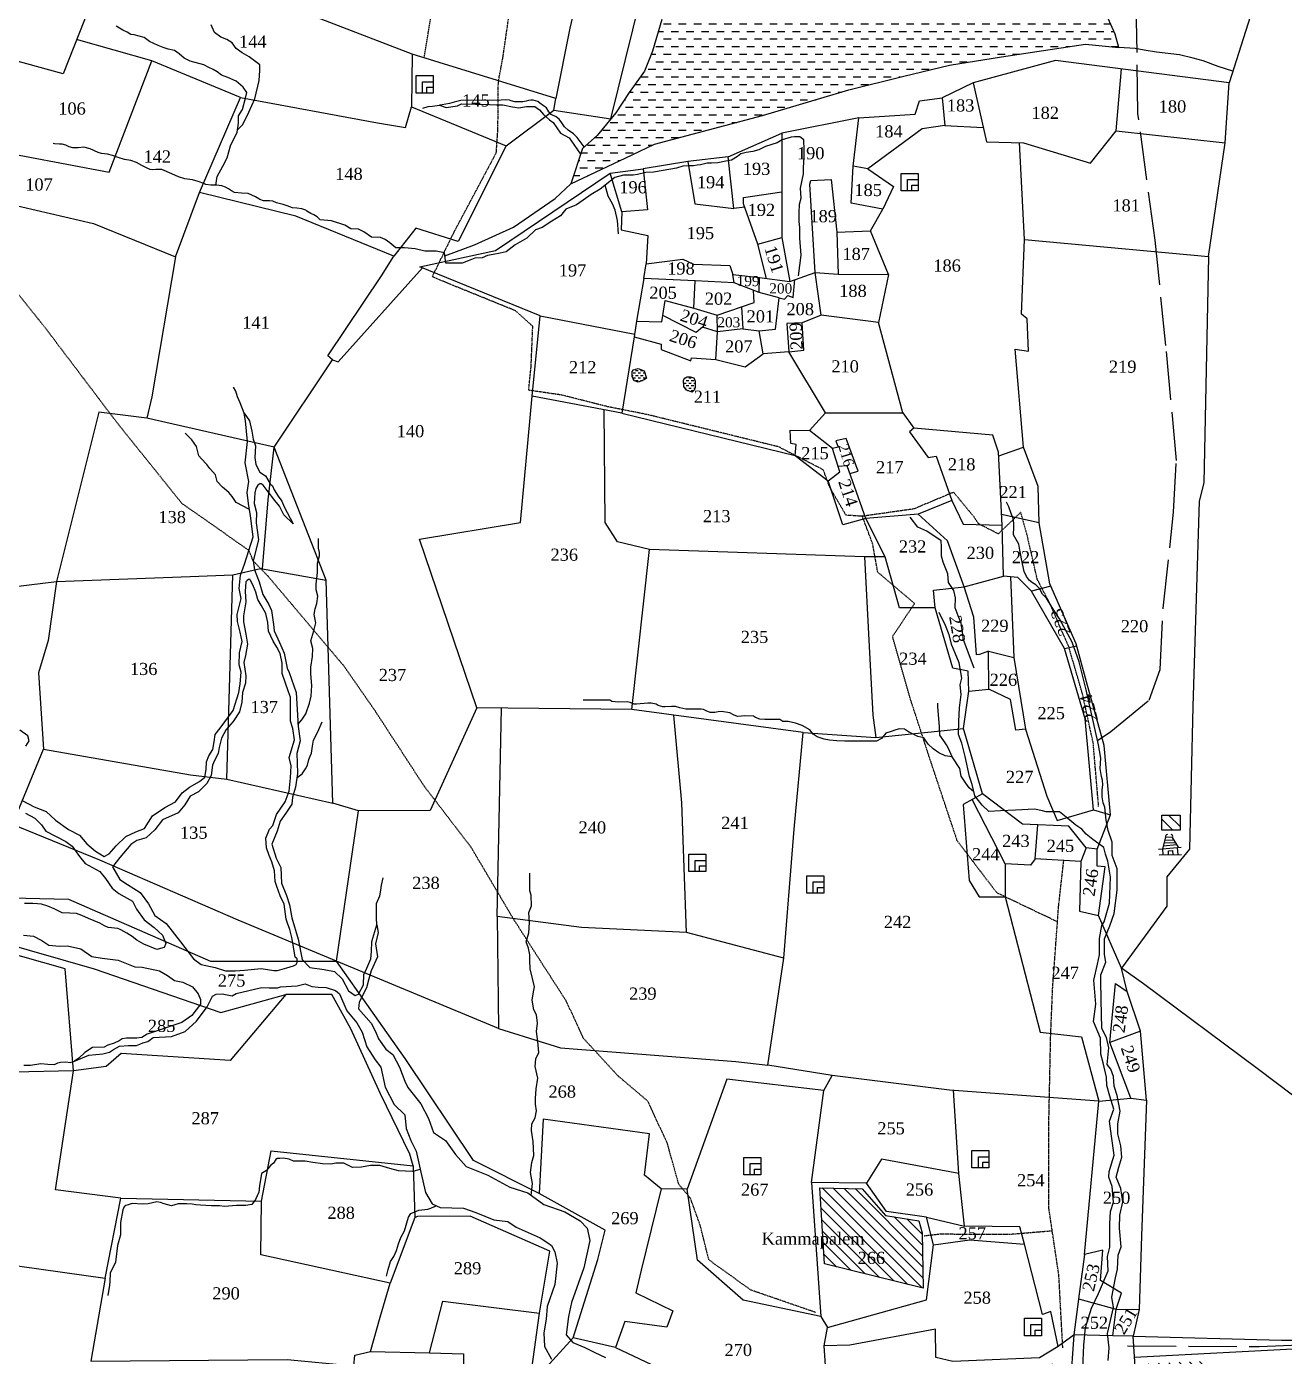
# Model space of a CAD drawing. Header units: millimetres. Extents: x 523 to 2125, y -761 to 972.
# Drawn here: x 832.7 to 1143.4, y -190.5 to 138.1 of the extents above; entities that cross this region are included whole.
import ezdxf

# ---------------------------------------------------------------- set-up
doc = ezdxf.new("R2010")
doc.units = ezdxf.units.MM
doc.header["$MEASUREMENT"] = 0
doc.linetypes.add('ACAD_ISO02W100', pattern=[15, 12, -3])
doc.linetypes.add('ACAD_ISO07W100', pattern=[3, 0, -3])
for name, color, linetype in [('CARTTRACK', 30, 'ACAD_ISO02W100'), ('NALA', 4, 'Continuous'), ('SQUAREWELL', 5, 'Continuous'), ('SURVEY_BND', 7, 'Continuous'), ('VILLAGE_AREA', 1, 'Continuous'), ('WATER_BODY', 4, 'Continuous')]:
    doc.layers.add(name, color=color, linetype=linetype)
doc.layers.add('FOOTPATH', color=150, linetype='ACAD_ISO07W100', lineweight=30)
doc.styles.get("Standard").update_dxf_attribs({"font": 'TIMES.TTF'})

# ---------------------------------------------------------------- blocks, each defined once
blk = doc.blocks.new('1')
at = {"layer": 'VILLAGE_AREA'}
for points in [[(1117.22, -64.7), (1115.74, -62.31), (1114.02, -62.19), (1113.23, -65.06)], [(1112.32, -65.15), (1117.88, -64.64)], [(1113.23, -65.06), (1113.32, -66.58)], [(1113.44, -64.31), (1116.79, -64.01)], [(1113.63, -63.63), (1116.48, -63.5)], [(1113.81, -62.95), (1116.09, -62.87)], [(1114.75, -66.56), (1114.78, -65.55), (1115.71, -65.52), (1115.81, -66.55)], [(1116.93, -64.72), (1117.05, -66.53)], [(1112.46, -66.59), (1117.93, -66.52)]]:
    blk.add_lwpolyline(points, dxfattribs=at)
for centre, start, end in [((1114.54, -62.11), 96.8334, 188.703), ((1115.28, -62.04), 330.0893, 76.8413)]:
    blk.add_arc(centre, 0.533, start, end, dxfattribs=at)

msp = doc.modelspace()

# ---------------------------------------------------------------- hatches: boundary and pattern name
at = {"layer": 'VILLAGE_AREA'}
h = msp.add_hatch(dxfattribs=at)
h.set_pattern_fill('ANSI31', color=256, scale=15, angle=90, style=0)
h.paths.add_polyline_path([(1117.61, -56.76), (1113.11, -56.76), (1113.11, -60.5), (1117.61, -60.5)])
h = msp.add_hatch(dxfattribs=at)
h.set_pattern_fill('ANSI31', color=256, scale=15, angle=90, style=0)
h.paths.add_polyline_path([(1053.91, -159.94), (1053.09, -156.99), (1044.87, -155.69), (1039.12, -149.07), (1028.63, -148.83), (1029.78, -167.58), (1054.14, -173.63)])
h.paths.add_polyline_path([(1083.13, -192.71), (1062.46, -192.84), (1060.53, -201.2), (1055.49, -201.44), (1054.71, -205.17), (1051.52, -205.44), (1050.72, -214.15), (1049.58, -218.56), (1048.7, -226.75), (1053.08, -226.75), (1054.47, -215.83), (1065.71, -215.06), (1067.96, -202.94), (1077.12, -203.17)])
h.paths.add_polyline_path([(1088.2, -192.25), (1085.98, -192.23), (1079.25, -209), (1070.25, -209.54), (1067.18, -218.01), (1056.34, -217.77), (1054.65, -230.28), (1066.34, -233.44), (1071.85, -220.06), (1080.18, -215.42)])
h.paths.add_polyline_path([(1124.87, -191.59), (1108.16, -192.36), (1108.4, -207.61), (1123.03, -211.63)])
h.paths.add_polyline_path([(1013.25, -164.83), (1040.11, -164.83), (1040.11, -158.79), (1013.25, -158.79)], flags=9)
h.paths.add_polyline_path([(1037.21, -168.47), (1045.37, -168.47), (1045.37, -163.9), (1037.21, -163.9)], flags=24)
h.paths.add_polyline_path([(1042.36, -224.08), (1065.33, -224.08), (1065.33, -219.57), (1042.36, -219.57)], flags=9)
h.paths.add_polyline_path([(1060.31, -209.89), (1080.8, -209.89), (1080.8, -205.29), (1060.31, -205.29)], flags=24)
h.paths.add_polyline_path([(1114.27, -205.32), (1143.34, -205.32), (1143.34, -199.28), (1114.27, -199.28)], flags=9)
at = {"layer": 'WATER_BODY'}
h = msp.add_hatch(dxfattribs=at)
h.set_pattern_fill('DASH', color=256, scale=15, style=0)
h.paths.add_polyline_path([(1070.29, 169.39), (1065.33, 172.87), (1057.39, 175.91), (1053.37, 176.38), (1050.12, 177.86), (1045.7, 178.68), (1041.56, 180.1), (1038.96, 180.57), (1035.48, 181.04), (1030.46, 182.1), (1024.91, 183.22), (1021.66, 183.81), (1017.35, 183.64), (1010.75, 180.27), (1005.73, 177.14), (1002.78, 173.6), (1000.95, 169.47), (999.65, 168.7), (997.82, 163.63), (994.63, 154.44), (994.45, 151.61), (991.79, 145.77), (989.61, 139.81), (987.29, 131.98), (985.29, 127.08), (981.51, 121.77), (978.26, 116.76), (973.65, 111.16), (970, 107.94), (967.17, 99.24), (982.25, 106.41), (987.76, 109.04), (1014.5, 116.05), (1035.82, 122.42), (1049.4, 125.84), (1060.65, 128.52), (1073.53, 130.59), (1094.25, 133.71), (1102.48, 132.91), (1101.59, 136.15), (1099.4, 140.93), (1094.74, 147.3), (1092.61, 149.72), (1090.25, 153.43), (1085.05, 156.74), (1081.68, 160.72), (1079.26, 162.49), (1075.31, 165.97)])
h.paths.add_polyline_path([(1020.65, 149.76), (1053.4, 149.76), (1053.4, 154.47), (1020.65, 154.47)], flags=24)
h.paths.add_polyline_path([(1035.85, 164.98), (1054.11, 164.98), (1054.11, 169.58), (1035.85, 169.58)], flags=24)
h = msp.add_hatch(dxfattribs=at)
h.set_pattern_fill('DASH', color=256, scale=5, style=0)
h.paths.add_polyline_path([(985.26, 52.99), (983.76, 53.59), (982.59, 53.26), (982.32, 52.82), (982.32, 52.45), (982.32, 51.62), (982.49, 51.05), (982.86, 50.52), (983.76, 50.22), (985.23, 50.78), (985.83, 51.19)])
h.paths.add_polyline_path([(997.88, 50.42), (997.51, 51.25), (996.64, 51.55), (995.84, 51.52), (995.17, 51.19), (994.97, 50.62), (995.07, 49.15), (995.7, 48.21), (997.11, 47.71), (997.61, 48.21), (997.88, 48.91), (997.88, 49.61)])

# ---------------------------------------------------------------- linework, layer by layer
at = {"layer": 'CARTTRACK'}
for points in [[(1097.19, -38.34), (1100.48, -36.1), (1109.94, -28.36), (1112.67, -20.75), (1113.47, -5.62), (1115.97, 18.11), (1116.73, 30.88), (1114.09, 59.3), (1111.45, 85.3), (1107.2, 116.62), (1106.69, 149.85)], [(1104.66, -187.9), (1137.17, -188.02), (1172.05, -186.6), (1183.89, -185.34), (1190.49, -182.54), (1212.15, -173.02), (1242.85, -150.69), (1259.57, -140.01), (1272.67, -132.12), (1299.34, -123.62), (1332.28, -111.79), (1355.08, -105.51), (1369.28, -100.53), (1375.7, -88.65), (1392.41, -83.13), (1434.79, -69.01), (1454.13, -63.02), (1468.75, -56.15), (1491.11, -47.15), (1519.33, -43.96), (1533.55, -41.68), (1544.7, -39.63), (1557.78, -34.55), (1586.55, -25.54)]]:
    msp.add_lwpolyline(points, dxfattribs=at)
at = {"layer": 'FOOTPATH', "ltscale": 0.002}
for points in [[(930.91, 130.34), (934.52, 152.25), (933.74, 175.78), (932.6, 181.84), (932.22, 186.54)], [(1097.49, -54.61), (1096.16, -38.95), (1093.44, -26.53), (1090.1, -15.13), (1085.55, -4.69), (1082.34, 1.49), (1079.79, 12.62), (1078.26, 18.05), (1072.71, 12.73), (1067.84, 15.22), (1066.71, 16.92), (1061.67, 23.02), (1051.82, 18.88), (1039.12, 17.08), (1035.11, 17.33), (1031.07, 24.24), (1029.49, 28.56), (1018.45, 34.23), (985.94, 42.22), (976.21, 44.15), (964.92, 47.01), (956.71, 48.22), (957.32, 53.99), (957.73, 64.01), (953.47, 67.85), (937.27, 74.43), (932.91, 76.25), (938.28, 87.27), (948.72, 106.87), (949.12, 112.63), (949.23, 124.42), (950.35, 130.39), (955.83, 168.29)], [(1027.62, -179.63), (1011.58, -174.08), (1001.23, -166.64), (999.08, -158.06), (996.67, -151.42), (993.77, -147.89), (990.99, -137.92), (986.19, -127.46), (978.75, -121.15), (970.29, -111.94), (965.97, -102.63), (953.22, -82.83), (942.48, -64.67), (930.87, -49.54), (918.56, -30.65), (910.99, -19.81), (898.11, -4.55), (892.28, 2.34), (888.69, 6.04), (887.61, 8.65), (871.07, 20.25), (855.02, 40.23), (837.09, 63.94), (822.43, 82.19)], [(1087.32, -83.11), (1072.37, -75.97), (1062.57, -63.1), (1056.4, -44.62), (1050.93, -27.86), (1046.58, -12.61), (1052.05, -4.49), (1042.94, 3.26), (1041.68, 10.26), (1039.12, 17.08)], [(1088.64, -188.4), (1087.67, -170.46), (1085.17, -153.67), (1085.17, -134.03), (1085.65, -111.17), (1086.14, -99.45), (1087.6, -79.36), (1088.9, -67.77)], [(1086.04, -159.51), (1075.58, -160.36), (1064.29, -160.36), (1058.45, -160.28), (1054.42, -160.75)]]:
    msp.add_lwpolyline(points, dxfattribs=at)
at = {"layer": 'NALA'}
for points in [[(879.41, 98.9), (879.79, 101.06), (881.16, 103.61), (882.24, 105.61), (883.05, 108.62), (884.68, 111.95), (885.05, 114.21), (885.05, 116.02), (886.06, 117.56), (886.8, 120.41), (887.09, 121.77), (886.17, 123.11), (884.5, 124.59), (882.39, 125.44), (880.84, 126.07), (879.8, 126.84), (878.76, 127.47), (877.76, 127.95), (876.5, 128.58), (873.12, 129.53), (871.64, 130.23), (870.42, 131.34), (869.23, 132.19), (867.64, 132.52), (866.42, 132.89), (865.23, 133.37), (864.12, 133.86), (863.05, 134.37), (861.75, 135.34), (859.29, 136.01), (858.44, 136.13), (857.55, 136.64), (856.51, 137.2), (854.84, 138.2)], [(884.76, 112.44), (886.1, 113.89), (887.58, 116.92), (889.06, 120.18), (890.13, 124.74), (890.32, 127.22), (890.28, 128.62), (887.72, 130.57), (885.98, 131.6), (884.46, 132.64), (883.46, 134.08), (882.2, 134.86), (880.69, 135.45), (879.13, 136.56), (878.28, 138.52)], [(1130.65, 127.07), (1127, 128.23), (1123.28, 129.56), (1120.82, 130.29), (1117.48, 131.09), (1111.8, 131.7), (1108.71, 132.24), (1106.51, 132.63), (1102.48, 132.91)], [(930.61, 117.88), (931.88, 118.35), (932.97, 118.41), (934.69, 118.67)], [(970.42, 108.31), (968.66, 110.63), (967.75, 111.57), (966.5, 112.44), (965.54, 113.26), (964.94, 114.25), (964.22, 115.16), (963.47, 115.75), (962.28, 116.3), (961.71, 117.02), (961.09, 117.96), (960.37, 118.49), (959.49, 119.17), (958.96, 119.55), (957.81, 119.86), (957.24, 119.86), (956.68, 119.83), (956.06, 119.61), (955.31, 119.45), (954.46, 119.45), (953.31, 119.45), (952.43, 119.7), (952.02, 119.92), (950.93, 119.95), (949.96, 119.89), (949.21, 119.83), (941.38, 119.86), (940, 119.8), (938.32, 119.42), (937.13, 119.05), (935.38, 118.71), (934.69, 118.67), (936.38, 118.05), (939.16, 118.52), (940.16, 118.99), (943.57, 118.92), (947.04, 118.83), (948.79, 118.71), (950.32, 118.71), (952.76, 118.27), (953.32, 118.18), (954.22, 118.02), (956.18, 118.3), (958.24, 118.3), (959.37, 117.48), (960.34, 116.36), (961.87, 114.99), (962.77, 114.33), (964.56, 111.74), (966.68, 110.55), (967.84, 108.94), (968.75, 107.6), (969.54, 106.52)], [(936.24, 79.6), (935.95, 82.2), (933.9, 82.54), (931.07, 82.54), (928.68, 83.19), (926.05, 83.39), (923.88, 83.39), (922.39, 84.67), (921.31, 85.49), (920.09, 85.96), (917.86, 86.03), (915.97, 87.31), (914.68, 87.99), (912.79, 88.12), (911.3, 89), (908.03, 90.04), (905.19, 90.3), (904.44, 91.05), (903.67, 91.56), (902.94, 91.89), (901.95, 92.45), (901.67, 92.69), (900.69, 93.04), (899.45, 93.16), (898.39, 93.25), (897.05, 93.76), (896.09, 94.12), (894.47, 94.55), (893.49, 94.95), (892.7, 95.01), (891.9, 95.01), (891.22, 95.05), (890.3, 95.33), (890.05, 95.51), (889.64, 95.79), (889.26, 96.03), (887.42, 96.86), (885.79, 96.91), (884.03, 97.04), (883.31, 97.44), (882.62, 97.96), (881.81, 98.36), (880.9, 98.69), (880.31, 98.8), (879.72, 98.88), (879.11, 98.92), (878.24, 98.92), (876.98, 99.08), (876.52, 99.31), (875.12, 99.81), (873.66, 100.22), (871.82, 100.47), (870.19, 100.91), (868.56, 101.7), (866.1, 102.77), (864.65, 102.72), (863.92, 102.67), (863.25, 102.74), (862.66, 102.99), (861.96, 103.35), (861.21, 103.71), (859.87, 104.47), (858.46, 104.94), (856.91, 105.21), (855.31, 105.73), (853.92, 106.25), (852.66, 106.55), (851.93, 106.58), (851.21, 106.73), (850.38, 106.98), (848.45, 107.88), (846.84, 108.23), (845.47, 108.1), (844.12, 108.11), (843.2, 108.33), (842.41, 108.75), (841.47, 108.98), (840.87, 108.98), (839.64, 109.07), (839.31, 109.18)], [(1023.33, 76.52), (1024, 81.61), (1023.67, 85.8), (1023.67, 88.41), (1023.5, 89.91), (1023.5, 92.08), (1023.57, 94.15), (1024, 95.69), (1023.84, 98.17), (1024.61, 101.64), (1024.61, 103.28), (1024.78, 105.76), (1024.78, 106.63), (1024.78, 108), (1024.71, 109.64), (1024.68, 110.04), (1023.71, 110.78), (1022.36, 110.78), (1021.56, 110.71), (1019.35, 110.08), (1018.11, 109.34), (1015.19, 108.44), (1013.58, 107.63), (1012.11, 107.2), (1010.43, 106.96), (1009.16, 106.66), (1008.26, 105.93), (1006.85, 105.09), (1005.41, 104.82), (1003.47, 104.38), (1001.87, 104.31), (1000.83, 104.31), (999.18, 103.94), (998.35, 103.81), (997.44, 103.64), (996.3, 103.64), (994.79, 103.61), (993.19, 103.07), (991.81, 102.8), (987.52, 102.07), (985.64, 102), (983.63, 101.5), (982.56, 101.37), (980.15, 101.33), (978.04, 100.8), (974.4, 97.88), (972.19, 96.58), (970.21, 95.2), (968.57, 94), (965.91, 92.91), (964.6, 91.27), (962.46, 89.96), (960.08, 88.42), (958.37, 87.82), (956.26, 85.81), (953.38, 84.1), (951.19, 82.45), (949.68, 82.04), (947.97, 81.71), (946.57, 81.48), (945.23, 80.91), (943.38, 80.81), (941.81, 80.2), (940.27, 79.63), (938.25, 79.6), (936.24, 79.6)], [(978.92, 86.86), (978.63, 90.18), (978.12, 92.72), (977.41, 94.23), (976.32, 96.16), (975.62, 98.86)], [(886.41, 42.57), (885.46, 45.12), (884.82, 46.61), (884.39, 48), (883.79, 48.96)], [(831.65, -53.16), (834.6, -54.7), (837.58, -55.88), (839.89, -58.03), (843.02, -60.34), (845.8, -61.73), (847.56, -63.86), (849.72, -65.66), (851.88, -66.94), (853.11, -66.28), (854.86, -64.38), (857.22, -62.02), (859.69, -60.89), (861.85, -60.07), (863.77, -56.94), (866.87, -54.85), (869.47, -53.48), (871.17, -51.25), (872.94, -49.84), (875.4, -48.45), (876.77, -47.4), (877.09, -45.49), (877.17, -43.58), (877.71, -42.14), (878.68, -40.55), (879.04, -38.61), (879.26, -36.84), (880.56, -35.25), (883.77, -30.9), (885.11, -26.5), (885.47, -24.34), (885.69, -21.42), (885.18, -19.66), (885.33, -16.67), (885.98, -13.86), (885.47, -11.52), (884.82, -8.92), (884.75, -7.19), (885.73, -3.24), (885.22, -0.79), (885.55, 2.49), (886.56, 5.27), (888.65, 12.03), (888, 17.19), (887.49, 20.24), (887.2, 22.98), (887.6, 25.65), (886.66, 30.3), (887.31, 35.51), (886.77, 40.63), (886.41, 42.57), (887.75, 40.63), (888.32, 38.07), (888.68, 36.16), (889.26, 34.46), (889.08, 31.62), (889.3, 29.85), (890.35, 27.99), (891.68, 27.05), (892.91, 25.11), (893.42, 24.6), (893.89, 23.59), (894.86, 22.08), (895.76, 20.85), (896.34, 19.38), (898.58, 15.17), (896.24, 17.41), (895.15, 19.57), (894, 20.94), (892.15, 23.47), (891.14, 24.73), (890.64, 25.09), (890.28, 25.13), (889.81, 24.77), (889.3, 23.98), (889.09, 22.86), (888.94, 20.26), (889.48, 18.03), (889.41, 15.47), (889.99, 11.27), (888.69, 6.04), (889.01, 3.88), (890.13, 0.92), (891.03, -2.24), (892.51, -4.73), (893.24, -6.21), (893.67, -9.67), (893.85, -11.22), (895.15, -14.1), (896.34, -16.78), (897.1, -20.46), (897.53, -21.51), (899.27, -26.5), (899.77, -34.88), (900.24, -38.38), (899.48, -41.55), (899.52, -43.84), (899.66, -46.51), (899.16, -49.82), (898.4, -52.35), (898.22, -54.03), (896.77, -56.26), (895.37, -58.28), (894.57, -60.73), (893.27, -63.94), (894.36, -67.42), (895.47, -69.7), (895.69, -73.59), (896.88, -76.62), (897.68, -78.89), (898.25, -82.09), (899.81, -87.39), (900.78, -92.43), (902.63, -94.43), (906.23, -94.86), (908.8, -95.4), (910.67, -97.17), (912.22, -100.16), (913.85, -101.35), (914.68, -100.95), (915.94, -98.65), (916.01, -96.09), (916.74, -94.57), (917.71, -92.27), (917.89, -90.43), (918, -87.94), (919.19, -83.86), (919.52, -85.77), (918.9, -88.55), (919.37, -91.79), (917.82, -95.25), (917.21, -97.19), (916.67, -99.42), (914.83, -102.95), (914.68, -104.61), (917.82, -108.18), (918.91, -110.19), (919.63, -112.06), (921.47, -114.55), (923.17, -115.92), (924.83, -119.06), (926.13, -122.48), (926.86, -124.08), (930.07, -128.05), (931.95, -131.69), (933.25, -135.14), (936.17, -137.15), (938.62, -140.58), (941.29, -143.57), (946.61, -145.68), (952.1, -148.63), (956.53, -150.11), (960.45, -152.98), (965.68, -154.78), (969.43, -157.02), (971.13, -158.82), (971.85, -161.82), (970.37, -168.6), (967.27, -177.17), (966.58, -180.63), (966, -185.12), (967.59, -187.03), (970.62, -188.29), (973.07, -189.52), (975.71, -190.78)], [(887.75, 18.71), (884.5, 20.46), (883.49, 21.93), (882.64, 22.93), (881.12, 24.24), (879.81, 25.66), (879.36, 27.32), (877.99, 28.88), (877.19, 29.84), (875.92, 31.3), (875.22, 32.01), (874.66, 34.28), (873.5, 35.94), (871.84, 37.6)], [(1099.87, -191.49), (1100.1, -188.33), (1099.71, -184.79), (1101.13, -178.38), (1100.73, -175.82), (1101.64, -171.03), (1102.19, -168.94), (1102.31, -165.48), (1103.06, -163.43), (1102.63, -158.76), (1102.74, -155.62), (1103.45, -152.27), (1102.94, -148.97), (1101.84, -146.17), (1102.47, -143.75), (1103.26, -141.27), (1102.94, -138.43), (1102.2, -135.52), (1102.2, -133.01), (1102.83, -129.87), (1102.08, -126.05), (1101.29, -123.73), (1101.17, -121.29), (1100.5, -119.52), (1099.64, -118.38), (1100.03, -114.26), (1099.47, -111.7), (1098.25, -109.46), (1098.14, -102.42), (1098.02, -97.68), (1098.02, -96.22), (1099.24, -93.1), (1098.96, -91.21), (1098.92, -88.85), (1098.92, -87.35), (1100.22, -84.13), (1101.29, -81.04), (1102.11, -75.29), (1102.11, -70.06), (1100.85, -66.69), (1100.85, -63.46), (1099.83, -60.55), (1099.32, -57.99), (1099, -54.78), (1098.65, -53.68), (1098.33, -52.23), (1098.37, -50.49), (1098.57, -49.27), (1098.45, -48.13), (1098.22, -47.19), (1097.9, -45.26), (1098.02, -42.68), (1097.74, -40.79), (1097.43, -39.42), (1094.38, -25.81), (1092.7, -18.89), (1090.97, -14.04), (1087.79, -8.25), (1086.81, -6.78), (1085.76, -5.05), (1084.65, -3.15), (1083.61, -2.17), (1082.87, -0.75), (1082.01, 0.17), (1081.14, 0.66), (1080.4, 1.22), (1079.67, 2.2), (1079.11, 3.43), (1078.68, 5.33), (1078, 8.72), (1077.76, 10.19), (1076.47, 12.46), (1076.51, 14.36), (1076.51, 15.4), (1076.42, 16.56), (1075.91, 17.77), (1075.34, 19.37), (1074.74, 20.54)], [(1066.74, -20.45), (1064.15, -13.42), (1063.83, -11.55), (1063.57, -9.29), (1062.8, -7.48), (1062.02, -5.55), (1062.15, -3.1), (1061.7, -1.23), (1060.41, 0.71), (1060.28, 2.83), (1059.12, 5.72), (1058.72, 7.26), (1058.72, 9.53), (1058.58, 10.98), (1055.04, 13.43), (1052.82, 14.42), (1050.91, 16.82)], [(899.74, -34.38), (900.7, -33.24), (901.67, -31.71), (902.57, -29.09), (903.03, -27.38), (903.15, -24.76), (903.1, -23.84), (902.9, -21.78), (902.9, -20.17), (903.33, -17.57), (903.44, -15.62), (902.95, -13.73), (903.67, -11.26), (904.12, -9.24), (903.74, -7.22), (903.97, -5.82), (904.41, -4.49), (904.63, -2.66), (904.2, -1.09), (904.25, 0.34), (904.56, 3.17), (904.56, 4.17), (904.56, 5.49), (905.02, 7.27), (905.04, 8.16), (904.79, 9.2), (904.79, 10.2), (904.81, 11.55)], [(1093.56, -193.31), (1093.85, -187.69), (1094.24, -183.32), (1095.72, -178.58), (1097.49, -174.94), (1099.88, -169.36), (1099.7, -165.83), (1100.24, -163.49), (1100.28, -157.7), (1100.46, -154.67), (1101.18, -152.4), (1100.82, -148.51), (1099.99, -146.24), (1100.1, -144.8), (1101.32, -140.8), (1100.71, -136.08), (1100.17, -132.4), (1101.28, -129.43), (1100.24, -126.18), (1099.55, -123.59), (1099.41, -121.5), (1098.65, -117.94), (1098, -115.81), (1097.93, -111.84), (1096.2, -107.74), (1096.81, -103.5), (1096.3, -97.51), (1097.24, -93.57), (1097.71, -91.26), (1097.71, -87.22), (1098.25, -84.01), (1098.83, -83.15), (1100.17, -78.47), (1100.42, -72.05), (1099.74, -68.14), (1099.16, -66.44), (1098.8, -64.75), (1097.54, -63.81), (1096.1, -62.8), (1094.4, -61.43), (1093.35, -60.21), (1091.84, -59.2), (1089.88, -57.63), (1087.85, -55.97), (1086.09, -55.97), (1084.5, -55.97), (1083.63, -55.72), (1081.67, -55.3), (1076.99, -55.51), (1073.29, -55.73), (1070.34, -55.83), (1068.73, -54.33), (1066.89, -51.96), (1066.28, -49.23), (1065.56, -47.25), (1064.55, -42.28), (1063.72, -38.94), (1062.9, -36.85), (1062.97, -33.59), (1063.11, -30.23), (1063.58, -26.96), (1063.32, -24.58), (1063.7, -22.96), (1063.06, -19.16), (1062.02, -16.71), (1061.25, -14.77), (1060.54, -12.19), (1059.64, -9.94), (1058.09, -6.71)], [(1066.69, -51.03), (1065.54, -49.99), (1064.73, -48.83), (1063.57, -47.14), (1063.23, -45.21), (1061.29, -42.35), (1059.59, -42.08), (1058.05, -41.35), (1056.62, -40.34), (1055.38, -39.22), (1054.34, -37.68), (1052.83, -37.37), (1050.53, -36.2), (1049.57, -35.54), (1048.33, -35.43), (1047.4, -35.7), (1046.21, -36.12), (1044.97, -36.54), (1043.89, -37.86), (1043.89, -37.86), (1042.61, -38.47), (1041.41, -38.47), (1039.17, -38.47), (1037.32, -38.47), (1034.77, -38.47), (1032.87, -38.4), (1031.06, -38.24), (1029.7, -38.01), (1028, -37.43), (1026.96, -36.78), (1026.19, -35.7), (1024.23, -34.65), (1022.65, -34.03), (1020.79, -33.61), (1019.52, -33.61), (1018.74, -33.14), (1017.12, -33.11), (1016.19, -33.11), (1015.03, -33.11), (1013.84, -33.03), (1012.75, -32.64), (1012.21, -32.3), (1009.93, -32.26), (1009.31, -32.3), (1008.31, -32.37), (1007.34, -31.95), (1006.38, -31.45), (1004.33, -31.14), (1003.56, -31.25), (1002.67, -31.41), (1001.57, -31.44), (1000.52, -30.98), (999.9, -30.67), (999.32, -30.55), (998.47, -30.55), (997.58, -30.55), (996.5, -30.55), (995.54, -30.55), (994.03, -30.28), (994.03, -30.28), (992.95, -29.89), (992.02, -29.93), (990.47, -29.97), (989.86, -29.97), (988.74, -29.66), (988.19, -29.32), (986.96, -29.12), (986.11, -29.12), (983.33, -29.35), (982.78, -29.35), (981.82, -28.89), (981.01, -28.74), (978.92, -28.81), (977.22, -28.66), (976.8, -28.39), (974.82, -28.39), (972.7, -28.35), (970.15, -28.35)], [(1061.29, -42.35), (1060.48, -40.49), (1059.94, -39.37), (1059.25, -38.41), (1058.28, -36.98), (1058.2, -34.82), (1057.81, -30.04), (1057.81, -29.11)], [(832.55, -39.72), (833.36, -38.44), (833.05, -37.17), (831.05, -35.73)], [(899.52, -47.43), (900.78, -46.52), (901.57, -45.3), (902.1, -44.41), (902.44, -43.01), (902.72, -42.16), (903.1, -41.42), (903.3, -39.69), (903.59, -38.22), (904.68, -36.16), (905.68, -33.71)], [(832.48, -56.28), (834.76, -57.5), (836.42, -59.19), (837.5, -60.74), (842.42, -63.28), (843.95, -64.44), (845.78, -66.96), (847.19, -68.68), (850.76, -70.66), (852.17, -72.38), (853.81, -74.76), (855.47, -76.09), (858.83, -78), (859.89, -79.97), (861.72, -82.6), (864.21, -84.48)], [(919.19, -83.86), (919.16, -82.11), (919.16, -80.66), (919.16, -78.62), (919.97, -76.68), (920.24, -75.28), (920.35, -74.09), (920.78, -72.26)], [(957.36, -150.71), (957.68, -147.73), (957.21, -145.08), (957.47, -142.6), (958.02, -140.84), (957.81, -137.41), (957.43, -134.65), (957.51, -133.02), (958.33, -131.56), (958.63, -129.81), (958.37, -128.18), (958.37, -126.77), (958.54, -124.41), (958.97, -121.73), (958.33, -118.86), (958.46, -116.97), (959.19, -115.39), (959.02, -112.69), (958.63, -110.25), (958.93, -108.18), (958.67, -106.08), (958.03, -104.84), (957.56, -102.44), (957.9, -100.38), (958.16, -99.18), (957.08, -94.75), (957.04, -92.65), (957, -91.28), (956.66, -89.65), (956.1, -88.07), (956.74, -85.84), (956.91, -83.29), (956.79, -80.81), (957.39, -79.14), (957.3, -76.55), (957, -75.48), (957, -73.72), (957, -71.11)], [(864.21, -84.48), (866.26, -86.42), (867.11, -88.47), (866.71, -89.47), (864.86, -89.92), (861.65, -88.67), (859.9, -87.67), (858.75, -86.77), (857.5, -85.93), (855.95, -85.08), (855.25, -84.78), (852.89, -84.53), (851.94, -84.08), (850.79, -83.48), (848.04, -82.28), (846.34, -81.53), (845.04, -81.03), (843.43, -80.98), (841.53, -80.93), (839.48, -79.88), (837.98, -79.28), (836.38, -78.73), (835.43, -78.68), (834.23, -78.63), (832.17, -78.63)], [(831.97, -86.45), (834.41, -86.66), (836.49, -87.74), (838.21, -88.9), (840.81, -89.11), (842.78, -89.05), (846.09, -89.79), (848.83, -91.68), (851.37, -92.13), (855.33, -92.6), (859.45, -94.21), (861.26, -94.32), (865.57, -95.23), (867.52, -96.34), (869.24, -97.63), (871.32, -98.04), (873.66, -99.2), (875.06, -100.87), (875.63, -102.31), (875.68, -103.46), (873.51, -106.29), (871.02, -107.95), (862.5, -110.84), (861.17, -111.69), (859.92, -111.82), (858.6, -111.82), (857.35, -111.82), (856.29, -112.04), (855.54, -112.51), (854.35, -113.1), (852.78, -113.6), (851.85, -114.11), (848.96, -114.13), (847.07, -115.41), (845.64, -116.76), (844.57, -117.58), (848.05, -116.02), (849.81, -115.88), (851.56, -115.75), (853.2, -115.33), (854.21, -114.64), (855.62, -113.84), (857.85, -113.65), (859.82, -113.63), (860.72, -113.34), (861.41, -113.02), (862.66, -112.65), (864.01, -111.72), (868.52, -111.44), (871.85, -110.22), (874.68, -107.65), (877.3, -104.08), (878.62, -101.5), (879.5, -101), (881.03, -100.94), (883.48, -101.36), (884.51, -100.83), (888.98, -99.74), (890.79, -99.38), (892.61, -99.44), (894.68, -99.4), (895.44, -99.17), (899.55, -98.94), (901.54, -98.44), (903.19, -99.13), (904.7, -99.26), (906.73, -99.38), (909, -100.09), (910, -100.93), (911.84, -105.11), (914.31, -108.04), (915.57, -110.41), (916.74, -114.02), (918.8, -117.18), (920.2, -119.04), (921.3, -123.96), (923.52, -128.22), (926.1, -130.8), (926.44, -134.2), (927.61, -137.17), (928.91, -139.75), (930.06, -145), (931.24, -150), (932.9, -152.77), (934.83, -153.69), (940.65, -153.82), (943.67, -154.89), (948.12, -156.72), (951.56, -157.16), (953.66, -158.58), (959.55, -161.22), (961.44, -162.4), (962.38, -163.12), (963.2, -164.67), (963.79, -167.41), (963.22, -172.69), (961.27, -178.13), (961.02, -181.25), (960.48, -184.68), (960.6, -188.01), (962.36, -191.14)], [(832.04, -118.54), (833.7, -118.5), (836.22, -118.08), (837.98, -118.28), (839.62, -118.39), (840.44, -117.94), (841.11, -117.75), (842.43, -117.73), (843.45, -117.85), (844.57, -117.58)], [(929.92, -144.34), (927.99, -144.77), (924.6, -144.64), (922.43, -144.03), (919.93, -143.29), (917.69, -143.29), (915.46, -143.76), (913.17, -143.81), (911.74, -143.08), (911.07, -142.74), (909.93, -142.71), (909.1, -142.78), (907.83, -142.98), (905.82, -142.91), (903.38, -142.54), (901.54, -142.24), (900.64, -142.24), (900.1, -142.24), (899.4, -142.24), (898.63, -142.21), (897.6, -141.78), (896.09, -141.54), (895.26, -141.58), (894.59, -141.58), (894.29, -141.81), (893.72, -142.71), (892.92, -143.31), (891.98, -144.55), (890.75, -145.31), (890.26, -148.36), (890.09, -149.87), (889.26, -151.7), (888.36, -152.94), (886.88, -153.24), (884.55, -153.24), (881.6, -153.45), (880.38, -153.31), (879.4, -153.31), (878.27, -153.31), (875.66, -153.15), (874.51, -153.01), (873.6, -152.89), (872.28, -152.75), (871.34, -152.75), (870.12, -152.82), (868.48, -153.31), (866.69, -152.82), (865.75, -152.47), (864.86, -152.33), (862.73, -152.79), (861.36, -152.84), (858.77, -152.73), (857.81, -153.06), (857.24, -153.22), (856.84, -153.55), (856.52, -154.23), (855.93, -157.37), (855.91, -160.43), (855.13, -163.08), (854.66, -167.23), (853.32, -169.95), (853.25, -171.99), (853.18, -172.92), (852.78, -175.46)], [(921.58, -170.69), (922.04, -168.99), (922.63, -167.04), (923.42, -165.78), (924.08, -164.32), (924.58, -162.69), (925.13, -161.1), (926.06, -159.45), (927.02, -156.12), (927.63, -155.19), (929.55, -154.37), (931.85, -154.1), (932.55, -153.83), (933.5, -153.48), (933.86, -153.23)]]:
    msp.add_lwpolyline(points, dxfattribs=at)
msp.add_lwpolyline([(894.69, -95.16), (897.02, -94.45), (898.63, -93.99), (899.31, -93.69), (899.53, -93.2), (899.53, -92.26), (899.01, -91.85), (898.71, -89.75), (898.24, -86.97), (897.74, -84.98), (897.12, -83.41), (896.84, -82.46), (896.29, -78.76), (895.34, -76.66), (894.51, -74.38), (894.07, -73.12), (893.91, -70.51), (893.3, -68.26), (892.6, -66.7), (891.97, -64.86), (891.84, -62.42), (892.73, -60.19), (893.52, -59.3), (894.42, -56.57), (896.55, -53.46), (897.54, -50.83), (897.89, -47.55), (898.02, -44.56), (897.57, -42.53), (898.88, -38.19), (898.46, -35.39), (897.92, -33.55), (897.92, -29.8), (897.86, -27.63), (897.41, -26.27), (895.81, -21.79), (895.81, -20.81), (895.81, -19.22), (895.3, -16.8), (894.54, -15.28), (893.65, -13.79), (892.5, -11.32), (892.28, -9.19), (891.83, -6.93), (890.66, -4.86), (889.86, -3.46), (889.29, -1.64), (888.56, 0.1), (888.02, 1.22), (887.82, 1.5), (887.54, 1.47), (887.19, 1.22), (886.9, 0.87), (886.68, -1.52), (886.84, -4.06), (886.3, -7.49), (886.3, -8.98), (886.87, -12.02), (887.25, -14.5), (886.74, -17.36), (886.39, -19.02), (886.9, -22.31), (886.77, -24.18), (886.07, -26.47), (885.88, -28.85), (885.27, -31.22), (883.75, -33.61), (881.97, -35.61), (880.82, -37.71), (880.25, -40.03), (880.05, -41.54), (879.13, -43.26), (878.62, -44.4), (878.27, -46.97), (877.22, -48.98), (875.15, -50.98), (873.14, -52.11), (871.78, -54.24), (870.15, -56.18), (866.24, -57.9), (864.39, -60.38), (862.23, -62.35), (859.96, -63.04), (858.43, -64.02), (855.7, -67.26), (853.95, -69.49), (855.76, -72.66), (857.61, -73.89), (860.73, -75.86), (862.79, -78.69), (864.36, -81.56), (867.19, -83.56), (870.69, -88.04), (873.97, -92.29), (875.82, -93.62), (879.29, -94.42), (881.83, -95.21), (884.22, -95.21), (886.57, -95.09), (890.65, -94.61), (893.76, -95.15)], close=True, dxfattribs=at)
at = {"layer": 'SQUAREWELL'}
for points in [[(928.92, 125.97), (933.13, 125.97), (933.13, 121.64), (928.92, 121.64)], [(930.51, 124.43), (933.13, 124.43), (933.13, 121.64), (930.51, 121.64)], [(931.59, 123.06), (933.13, 123.06), (933.13, 121.64), (931.59, 121.64)], [(1048.73, 101.78), (1052.93, 101.78), (1052.93, 97.46), (1048.73, 97.46)], [(1050.31, 100.24), (1052.93, 100.24), (1052.93, 97.46), (1050.31, 97.46)], [(1051.39, 98.87), (1052.93, 98.87), (1052.93, 97.46), (1051.39, 97.46)], [(996.26, -66.39), (1000.47, -66.39), (1000.47, -70.71), (996.26, -70.71)], [(997.84, -67.93), (1000.47, -67.93), (1000.47, -70.71), (997.84, -70.71)], [(998.93, -69.3), (1000.47, -69.3), (1000.47, -70.71), (998.93, -70.71)], [(1025.4, -71.72), (1029.6, -71.72), (1029.6, -76.04), (1025.4, -76.04)], [(1026.98, -73.26), (1029.6, -73.26), (1029.6, -76.04), (1026.98, -76.04)], [(1028.06, -74.63), (1029.6, -74.63), (1029.6, -76.04), (1028.06, -76.04)], [(1066.2, -139.61), (1070.41, -139.61), (1070.41, -143.93), (1066.2, -143.93)], [(1067.79, -141.15), (1070.41, -141.15), (1070.41, -143.93), (1067.79, -143.93)], [(1009.86, -141.31), (1014.06, -141.31), (1014.06, -145.64), (1009.86, -145.64)], [(1011.44, -142.85), (1014.06, -142.85), (1014.06, -145.64), (1011.44, -145.64)], [(1012.52, -144.22), (1014.06, -144.22), (1014.06, -145.64), (1012.52, -145.64)], [(1068.87, -142.52), (1070.41, -142.52), (1070.41, -143.93), (1068.87, -143.93)], [(1079.18, -181.06), (1083.39, -181.06), (1083.39, -185.38), (1079.18, -185.38)], [(1080.76, -182.6), (1083.39, -182.6), (1083.39, -185.38), (1080.76, -185.38)], [(1081.85, -183.97), (1083.39, -183.97), (1083.39, -185.38), (1081.85, -185.38)]]:
    msp.add_lwpolyline(points, close=True, dxfattribs=at)
at = {"layer": 'SURVEY_BND'}
for points in [[(893.82, 189.85), (919.77, 182), (930.95, 178.14), (967.78, 171.02), (974.04, 168.26), (966.9, 137.7), (963.39, 120.26)], [(962.97, 117.39), (977.05, 115.29), (984.29, 144.62), (989.47, 163.6), (974.04, 168.26)], [(927.97, 131.23), (904.38, 140.3), (891.78, 144.52), (880.03, 153.64), (854.62, 165.93), (851.09, 157.75)], [(808.3, 132.95), (816.09, 141), (841.98, 161.35), (853.67, 156.73), (841.71, 126.37), (829.46, 129.8)], [(1135, 140.7), (1129.73, 124.2), (1086.84, 129.7), (1066.52, 124.17), (1069.8, 109.56), (1078.94, 109.37), (1095.46, 104.3), (1101.82, 112.32), (1103.16, 127.61)], [(821.65, 108), (853.1, 102.1), (863.66, 129.62), (845.04, 134.83)], [(869.52, 81.14), (875.42, 97.04), (885.55, 120.53), (863.66, 129.62)], [(951.19, 108.61), (962.97, 117.39), (963.39, 120.26), (927.97, 131.23), (927.75, 118.2)], [(1066.52, 124.17), (1058.86, 120.47), (1059.52, 113.61), (1069, 113.11)], [(1101.82, 112.32), (1128.71, 109.37), (1129.73, 124.2)], [(885.55, 120.53), (919.36, 114.29), (926.26, 113.12), (927.75, 118.2), (951.19, 108.61), (939.28, 84.97), (928.86, 88.28), (923.38, 81.32), (899.23, 91.22), (875.42, 97.04)], [(1059.52, 113.61), (1053.89, 112.83), (1040.49, 102.9), (1036.85, 103.55), (1038.23, 115.49), (1052.2, 116.38), (1053.25, 119.69), (1058.86, 120.47)], [(1038.23, 115.49), (1019.22, 111.73), (1019.22, 85.98), (1021.23, 75.12), (1027.5, 77.34), (1026.16, 99.16), (1026.45, 100.07), (1031.45, 100.24), (1032.86, 87.28), (1041.11, 87.57), (1044.21, 92.99), (1036.39, 94.46), (1036.85, 103.55)], [(1010.1, 93.44), (1007.42, 93.09), (1006.03, 105.87), (1019.22, 111.73)], [(1072.81, 32), (1078.92, 34.14), (1076.88, 58.34), (1080.19, 57.87), (1079.85, 65.85), (1078.41, 67.04), (1079.17, 85.42), (1077.96, 109.39)], [(1079.17, 85.42), (1124.61, 81.26), (1128.71, 109.37)], [(1006.03, 105.87), (996.07, 104.71), (997.74, 94.27), (1007.42, 93.09)], [(996.07, 104.71), (984.99, 102.9), (986.03, 92.78), (979.73, 92.33), (976.85, 101.84), (984.99, 102.9)], [(1040.49, 102.9), (1046.81, 98.55), (1044.21, 92.99)], [(959.54, 66.58), (929.82, 78.7), (948.49, 82.77), (976.85, 101.84)], [(1013.34, 84.31), (1009.81, 94.25), (1009.81, 95.8), (1019.22, 97.2)], [(756.46, -9.65), (766.91, 21.04), (766.74, 26.59), (777.34, 54.08), (794, 72.02), (818.72, 62.45), (824.37, 95.16), (849.26, 89.45), (869.52, 81.14), (863.66, 46.57), (862.4, 41.3)], [(979.73, 92.33), (979.6, 87.84), (986.11, 86.48), (985.76, 79.48), (994.83, 80.6), (997.39, 79.4), (1006.37, 79.05), (1007.11, 76.77), (1013.69, 76.06)], [(1015.43, 75.84), (1013.34, 84.31), (1019.22, 85.98)], [(1032.86, 87.28), (1033.14, 76.91), (1045.61, 76.84), (1041.11, 87.57)], [(908.26, 55.75), (907.13, 56.72), (920.36, 76.47), (923.38, 81.32)], [(1007.5, 74.71), (997.87, 75.24), (985.2, 75.81), (985.76, 79.48)], [(1124.61, 81.26), (1123.49, 25.35), (1123.49, 25.35), (1122.3, 20.83), (1120.75, -29.91), (1119.95, -65.19), (1114.37, -72.03), (1114.37, -79.24), (1103.14, -94.53), (1097.44, -81.52), (1099.13, -69.5), (1097.15, -69.38), (1097.15, -65.13), (1100.41, -56.66), (1098.88, -39.54), (1094.47, -23.85), (1091.95, -14.42), (1085.47, 0.36), (1082.78, 15.48), (1082.58, 24.46), (1078.92, 34.14)], [(943.93, -30.27), (932.37, -55.61), (914.71, -55.7), (908.35, -53.84), (906.67, 1.27), (893.85, 34.12), (908.26, 55.75), (909.67, 55.22), (930.46, 78.44)], [(985.2, 75.81), (983.33, 65.31), (989.6, 65.14), (990.43, 70.35), (997.52, 68.53), (997.87, 75.24)], [(1013.62, 72.33), (1007.5, 74.71), (1007.11, 76.77)], [(1018.62, 71.04), (1013.62, 72.33), (1013.69, 76.06), (1021.23, 75.12)], [(1045.61, 76.84), (1043.15, 64.99), (1028.99, 66.75), (1027.5, 77.34), (1033.14, 76.91)], [(997.52, 68.53), (1003.28, 66.79), (1012.42, 69.92), (1012.26, 72.86)], [(1028.99, 66.75), (1024.25, 64.85), (1020.52, 64.71), (1021.01, 57.67), (1014.6, 57.25), (1013.61, 62.88), (1017.7, 63.3), (1018.62, 71.04), (1019.88, 70.69), (1020.73, 71.61), (1022.07, 71.11), (1022.46, 75.56)], [(979.71, 42.55), (957.61, 46.77), (959.54, 66.58), (982.9, 62.08)], [(1003.36, 62.62), (999.66, 63.79), (998.05, 62.48), (989.85, 66.71)], [(1009.63, 63.36), (1003.36, 62.62), (1003.28, 66.79)], [(1009.32, 68.86), (1009.63, 63.36), (1013.61, 62.88)], [(983.33, 65.31), (982.81, 61.39), (989.47, 59.6), (989.47, 58.3), (996.73, 55.47), (996.91, 56.26), (1002.96, 55.78), (1003.36, 62.62)], [(1021.01, 57.67), (1024.69, 58.15), (1024.25, 64.85)], [(1049.16, 42.6), (1043.15, 64.99)], [(982.81, 61.39), (979.71, 42.55), (1022.53, 32.13), (1022.82, 34.82), (1021.47, 35.05), (1021.32, 38.35), (1026.04, 38.24), (1030.04, 42.63), (1021.01, 57.67)], [(1002.96, 55.78), (1010.2, 54.03), (1014.6, 57.25)], [(982.19, -30.64), (943.93, -30.27), (929.75, 11.39), (954.66, 15.54), (957.61, 46.77)], [(893.85, 34.12), (862.4, 41.3), (850.54, 42.8), (840.07, 0.97), (873.08, 2.16), (883.66, 2.61)], [(1039.64, 7.07), (986.54, 8.91), (978.66, 10.78), (975.59, 15.53), (975.34, 43.38)], [(1030.04, 42.63), (1049.16, 42.6), (1051.87, 38.85), (1050.76, 37.95), (1055.42, 31.56), (1057.36, 31.89), (1061.22, 20.99), (1052.88, 17.61), (1039.97, 16.54), (1035.42, 29.52), (1033.15, 29.35)], [(1022.53, 32.13), (1030.69, 25.85), (1033.54, 28.07), (1031.79, 33.81), (1026.04, 38.24)], [(1036.07, 27.65), (1038.06, 28.23), (1035.11, 36.3), (1032.6, 35.73), (1033.17, 34.13), (1031.79, 33.81)], [(1061.22, 20.99), (1064.01, 15.15), (1073.67, 14.88), (1072.76, 32.93), (1071.37, 37.09), (1051.87, 38.85)], [(891, 4.1), (892.34, 21.16), (893.85, 34.12)], [(1039.97, 16.54), (1034.3, 14.97), (1030.69, 25.85)], [(1044.75, 7.07), (1039.97, 16.54)], [(1064.3, -0.34), (1060.19, 10.98), (1052.88, 17.61)], [(1082.78, 15.48), (1073.53, 17.55)], [(1085.69, -0.15), (1080.92, -1.46), (1077.52, 1.94), (1073.98, 2.32), (1073.67, 14.88)], [(1024.48, -36.31), (992.6, -32.07), (982.19, -30.64), (986.54, 8.91)], [(1065.46, -26.1), (1065.24, -21.16), (1061.46, -20.46), (1057.09, -5.53), (1048.35, -5.56), (1044.75, 7.07), (1039.64, 7.07), (1040.72, -13.49), (1041.7, -32.07), (1042.46, -37.58)], [(882.13, -47.86), (883.66, 2.61), (890.49, 4.19), (906.67, 1.27)], [(829.2, -59.11), (803.59, -53.99), (808.87, -24.32), (810.38, -18.18), (815.03, -2.07), (840.07, 0.97)], [(840.07, 0.97), (838.01, -13.6), (835.64, -21.58), (836.9, -40.5)], [(1097.15, -65.13), (1094.42, -64.86), (1090.1, -59.52), (1078.65, -59), (1068.8, -51.51), (1064.13, -35.38), (1065.46, -26.1), (1070.41, -25.64), (1070.29, -16.22), (1068.05, -17.08), (1067.29, -17.12), (1066.66, -7.88), (1064.3, -0.34), (1073.98, 2.32)], [(1075.75, 2.13), (1076.57, -17.83), (1079.39, -35.55), (1084.67, -52.09), (1087.22, -58.05), (1096.25, -55.46), (1094.2, -32.94), (1089.09, -15.58), (1080.92, -1.46)], [(1057.09, -5.53), (1056.7, -1.21), (1064.3, -0.34)], [(1070.29, -16.22), (1076.57, -17.83)], [(1089.09, -15.58), (1092.08, -14.93)], [(1079.39, -35.55), (1077.06, -35.79), (1075.69, -28.21), (1070.41, -25.64)], [(995.68, -85.78), (969.77, -84.53), (948.92, -81.82), (950.04, -30.33)], [(1019.78, -92.1), (995.68, -85.78), (994.51, -53.74), (992.6, -32.07)], [(1097.55, -127.46), (1060.66, -124.67), (1031.66, -121.05), (1015.77, -118.49), (1019.78, -92.1), (1022.27, -60.22), (1024.48, -36.31), (1042.46, -37.58), (1064.13, -35.38)], [(909.22, -92.81), (884.93, -82.73), (850.78, -67.92), (829.2, -59.11), (836.9, -40.5), (873.2, -46.78), (882.13, -47.86), (908.35, -53.84)], [(1068.8, -51.51), (1064.01, -54.16), (1065.51, -72.88), (1067.98, -76.97), (1074.42, -76.95)], [(949.23, -109.51), (909.22, -92.81), (914.71, -55.7)], [(1074.4, -68.75), (1066.27, -52.91)], [(1096.25, -55.46), (1100.41, -56.66)], [(1094.42, -64.86), (1093.07, -68.18), (1081.78, -67.52), (1082.49, -59.17)], [(1081.78, -67.52), (1080.63, -69.08), (1074.4, -68.75), (1074.42, -76.95), (1083.06, -110.35), (1093.26, -111.57), (1097.55, -127.46), (1105.48, -126.65), (1100.26, -112.97), (1101.62, -98.38), (1104.58, -100.3), (1103.14, -94.53)], [(1093.07, -68.18), (1092.76, -80.49), (1097.44, -81.52)], [(758.78, -85.37), (789.61, -80.3), (811.29, -76.78), (843.06, -77.51), (878.11, -92.82), (909.22, -92.81)], [(948.92, -81.82), (949.23, -109.51), (964.56, -114.22), (1007.92, -117.65), (1015.77, -118.49)], [(809.51, -83.31), (849.44, -94.7), (880.71, -105.51), (896.71, -101.04), (882.99, -117.35), (856.06, -115.64), (852.33, -118.82), (844.26, -119.96)], [(844.26, -119.96), (842.21, -94.77), (810.25, -85.69)], [(1029.63, -124.79), (1005.66, -122), (995.85, -149.18), (989.43, -149.05), (985.36, -145.69), (986.54, -135.49), (960.29, -131.86), (959.28, -150.23), (943.11, -142.05), (926.23, -116.88), (909.22, -92.81)], [(1109.31, -127.17), (1108.05, -160.69), (1107.54, -178.93), (1106.05, -185.5), (1142.69, -186.44), (1149.7, -186.51), (1182.35, -184.87), (1209.68, -173.63), (1181.27, -153.02), (1136.61, -119.32), (1108.6, -98.47), (1103.14, -94.53)], [(855.99, -151.38), (890.75, -152.16), (893.08, -139.73), (928.21, -143.4), (927.35, -140.54), (920.11, -125.59), (912.8, -109.56), (908.1, -101.07), (896.71, -101.04)], [(1107.86, -110.17), (1104.58, -100.3)], [(1105.48, -126.65), (1109.31, -127.17), (1107.86, -110.17), (1100.26, -112.97)], [(809.87, -165.19), (852.09, -171.14), (855.99, -151.38), (839.86, -149.34), (844.26, -119.96), (829.53, -120.28), (806.71, -123.84)], [(1062.96, -145.3), (1043.89, -141.73), (1040.15, -147.7), (1026.58, -147.51), (1029.63, -124.79), (1031.66, -121.05)], [(1091.45, -185.13), (1087.51, -188.01), (1085.68, -179.37), (1083.61, -180.11), (1079.19, -162.75), (1078.02, -158.46), (1064.37, -158.29), (1062.96, -145.3), (1061.61, -124.74)], [(1219.2, -191.75), (1219.06, -175.81), (1248.65, -175.69), (1252.91, -163.17), (1278.65, -159.66), (1285.49, -137.68), (1304.09, -133.65), (1311.28, -121.96), (1274, -132.94), (1243.41, -151.14), (1210.6, -175.71), (1183.03, -186.73), (1106.39, -190.72)], [(1093.97, -165.27), (1097.55, -127.46)], [(928.21, -143.4), (928.63, -156.15), (922.47, -172.38), (890.59, -165.42), (890.75, -152.16)], [(1026.58, -147.51), (1028.92, -180.6), (1030.54, -183.38), (1054.95, -176.53), (1056.74, -162.89), (1055.01, -156.11), (1045.08, -154.7), (1040.15, -147.7)], [(989.43, -149.05), (984.49, -169.14), (983.15, -174.78), (992.3, -179.22), (990.87, -183.27), (980.47, -181.89), (978.18, -188.31), (967.74, -185.86), (973.82, -166.57), (975.63, -159.32), (959.28, -150.23)], [(1028.92, -180.6), (1009.72, -176.59), (998.43, -166.73), (995.85, -149.18)], [(917.64, -189.29), (932.25, -189.63), (935.52, -176.82), (959.4, -179.76), (961.96, -164.52), (942.25, -155.81), (929.26, -155.92), (928.63, -156.15)], [(1055.01, -156.11), (1064.37, -158.29)], [(1056.74, -162.89), (1065.7, -161.65), (1079.19, -162.75)], [(1101.83, -178.8), (1103.1, -174.85), (1097.94, -171.71), (1098.53, -164.24), (1093.97, -165.27), (1092.5, -176.28), (1101.83, -178.8)], [(852.09, -171.14), (848.56, -191.68), (897.07, -191.25), (913.51, -192.8), (913.82, -190.21), (917.64, -189.29), (920.02, -180.8), (922.47, -172.38)], [(1100.96, -185.44), (1091.45, -185.13), (1092.6, -176.3)], [(961.05, -193.19), (957.48, -193.57), (959.4, -179.76)], [(1106.05, -185.5), (1100.96, -185.44), (1101.83, -178.8), (1107.54, -178.93)], [(1087.51, -188.01), (1082.92, -190.84), (1061.45, -191.71), (1057.31, -190.72), (1057.19, -183.76), (1036.03, -187.7), (1029.67, -187.88), (1030.54, -183.38)], [(1047.42, -284.05), (1036.17, -294.77), (1029.66, -267.72), (1027.47, -249.99), (1006.12, -209.99), (993.04, -207.07), (970.32, -196.33), (961.05, -193.19), (967.74, -185.86)], [(1009.13, -372.97), (1043.95, -390.35), (1058.01, -358.54), (1077.91, -330.31), (1087.92, -270.52), (1103.66, -224.18), (1107.52, -208.13), (1106.05, -185.5)], [(1083.57, -224.49), (1089.61, -210.88), (1091.45, -185.13)], [(932.25, -189.63), (940.65, -189.85), (940.7, -200.61), (936.04, -214.92), (933.36, -229.37), (924.8, -254.28), (943.41, -250.25), (945.24, -242.04), (954.13, -242.58), (964.36, -214.15), (970.32, -196.33)], [(978.18, -188.31), (1015.13, -205.75), (1014.86, -211.04), (1028.28, -233.47), (1030.75, -233.06), (1027.18, -222.69), (1027.19, -221.93), (1029.62, -219.95), (1030.34, -197.56), (1029.67, -187.88)]]:
    msp.add_lwpolyline(points, dxfattribs=at)
at = {"layer": 'VILLAGE_AREA'}
msp.add_lwpolyline([(1113.11, -56.76), (1117.61, -56.76), (1117.61, -60.5), (1113.11, -60.5)], close=True, dxfattribs=at)
msp.add_lwpolyline([(1054.14, -173.63), (1029.78, -167.58), (1028.63, -148.83), (1039.12, -149.07), (1044.87, -155.69), (1053.09, -156.99), (1053.91, -159.94), (1054.14, -173.63)], dxfattribs=at)
at = {"layer": 'WATER_BODY'}
for points in [[(967.17, 99.24), (982.25, 106.41), (987.76, 109.04), (1014.5, 116.05), (1035.82, 122.42), (1049.4, 125.84), (1060.65, 128.52), (1073.53, 130.59), (1094.25, 133.71), (1102.48, 132.91), (1101.59, 136.15), (1099.4, 140.93)], [(989.61, 139.81), (987.29, 131.98), (985.29, 127.08), (981.51, 121.77), (978.26, 116.76), (973.65, 111.16), (970, 107.94), (967.17, 99.24)], [(936.04, 81.39), (943.36, 84.1), (952.98, 88.47), (963.27, 95.55), (967.17, 99.24)], [(985.23, 50.78), (983.76, 50.22), (982.86, 50.52), (982.49, 51.05), (982.32, 51.62), (982.32, 52.45), (982.32, 52.82), (982.59, 53.26), (983.76, 53.59), (985.26, 52.99), (985.83, 51.19), (985.23, 50.78)], [(997.11, 47.71), (995.7, 48.21), (995.07, 49.15), (994.97, 50.62), (995.17, 51.19), (995.84, 51.52), (996.64, 51.55), (997.51, 51.25), (997.88, 50.42), (997.88, 49.61), (997.88, 48.91), (997.61, 48.21), (997.11, 47.71)]]:
    msp.add_lwpolyline(points, dxfattribs=at)

# ---------------------------------------------------------------- block references
at = {"layer": 'VILLAGE_AREA'}
msp.add_blockref('1', (0, 0), dxfattribs=at)

# ---------------------------------------------------------------- texts
at = {"layer": 'SURVEY_BND'}
for s, height, p in [('144', 3, (885.17, 132.84)), ('106', 3, (840.53, 116.32)), ('145', 3, (940.28, 118.31)), ('183', 3, (1060.01, 117.08)), ('182', 3, (1080.91, 115.26)), ('180', 3, (1112.34, 116.83)), ('184', 3, (1042.29, 110.68)), ('142', 3, (861.6, 104.46)), ('190', 3, (1022.98, 105.28)), ('148', 3, (908.93, 100.16)), ('193', 3, (1009.61, 101.42)), ('107', 3, (832.38, 97.54)), ('196', 3, (979.1, 96.86)), ('194', 3, (998.27, 98.1)), ('185', 3, (1037.17, 96.19)), ('181', 3, (1100.9, 92.38)), ('192', 3, (1010.8, 91.28)), ('189', 3, (1026.07, 89.73)), ('195', 3, (995.73, 85.54)), ('187', 3, (1034.22, 80.39)), ('197', 3, (964.16, 76.33)), ('198', 3, (990.94, 76.79)), ('186', 3, (1056.66, 77.52)), ('199', 2.5, (1008.08, 73.94)), ('205', 3, (986.52, 70.81)), ('202', 3, (1000.22, 69.34)), ('200', 2.5, (1016.15, 72.12)), ('188', 3, (1033.42, 71.27)), ('208', 3, (1020.39, 66.76)), ('141', 3, (885.97, 63.43)), ('203', 2.5, (1003.33, 63.76)), ('201', 3, (1010.55, 64.97)), ('207', 3, (1005.22, 57.54)), ('212', 3, (966.67, 52.41)), ('210', 3, (1031.48, 52.62)), ('219', 3, (1100.04, 52.54)), ('211', 3, (997.48, 45.12)), ('140', 3, (924.13, 36.59)), ('215', 3, (1024.05, 31.17)), ('217', 3, (1042.51, 27.71)), ('218', 3, (1060.27, 28.42)), ('221', 3, (1072.97, 21.56)), ('138', 3, (865.27, 15.39)), ('213', 3, (999.77, 15.62)), ('232', 3, (1048.15, 8.12)), ('236', 3, (962.12, 6.09)), ('230', 3, (1064.89, 6.54)), ('222', 3, (1076.05, 5.48)), ('229', 3, (1068.46, -11.47)), ('220', 3, (1102.96, -11.57)), ('235', 3, (1009.1, -14.23)), ('136', 3, (858.23, -22.14)), ('234', 3, (1048.24, -19.6)), ('237', 3, (919.68, -23.63)), ('226', 3, (1070.57, -24.82)), ('137', 3, (888.01, -31.54)), ('225', 3, (1082.37, -33.05)), ('227', 3, (1074.6, -48.81)), ('240', 3, (969.05, -61.29)), ('241', 3, (1004.29, -60.16)), ('135', 3, (870.61, -62.59)), ('243', 3, (1073.67, -64.62)), ('244', 3, (1066.23, -67.91)), ('245', 3, (1084.66, -65.84)), ('238', 3, (927.96, -74.99)), ('242', 3, (1044.45, -84.64)), ('247', 3, (1085.84, -97.22)), ('275', 3, (879.95, -99.12)), ('239', 3, (981.52, -102.35)), ('285', 3, (862.67, -110.33)), ('268', 3, (961.61, -126.56)), ('287', 3, (873.43, -133.14)), ('255', 3, (1042.83, -135.62)), ('267', 3, (1009.16, -150.77)), ('256', 3, (1049.85, -150.75)), ('254', 3, (1077.34, -148.45)), ('250', 3, (1098.53, -152.78)), ('288', 3, (907, -156.5)), ('269', 3, (977.08, -157.82)), ('Kammapalem', 3, (1014.26, -162.88)), ('257', 3, (1062.89, -161.56)), ('289', 3, (938.22, -170.21)), ('266', 3, (1037.97, -167.65)), ('290', 3, (878.58, -176.4)), ('258', 3, (1064.1, -177.47)), ('252', 3, (1093.04, -183.66)), ('270', 3, (1005.09, -190.39))]:
    msp.add_text(s, height=height, dxfattribs=at).set_placement(p)
for s, height, rotation, p in [('191', 3, 287.6692, (1014.89, 83.35)), ('204', 3, 342.3688, (993.9, 65.47)), ('206', 3, 342.3688, (991.24, 60.45)), ('209', 3, 92.8658, (1024.43, 58.27)), ('216', 2.5, 286.6251, (1033.14, 34.54)), ('214', 3, 288.4546, (1033.12, 25.64)), ('223', 3, 111.0594, (1090.72, -11.75)), ('228', 3, 279.7933, (1060.54, -7.7)), ('224', 3, 104.0515, (1097.35, -33.24)), ('246', 3, 81.4597, (1096.47, -76.98)), ('248', 3, 82.084, (1103.88, -110.69)), ('249', 3, 287.9886, (1102.93, -114.26)), ('253', 3, 76.9908, (1096.3, -174.62)), ('251', 3, 59.0073, (1103.74, -185.36))]:
    msp.add_text(s, height=height, rotation=rotation, dxfattribs=at).set_placement(p)

doc.saveas('drawing.dxf')
